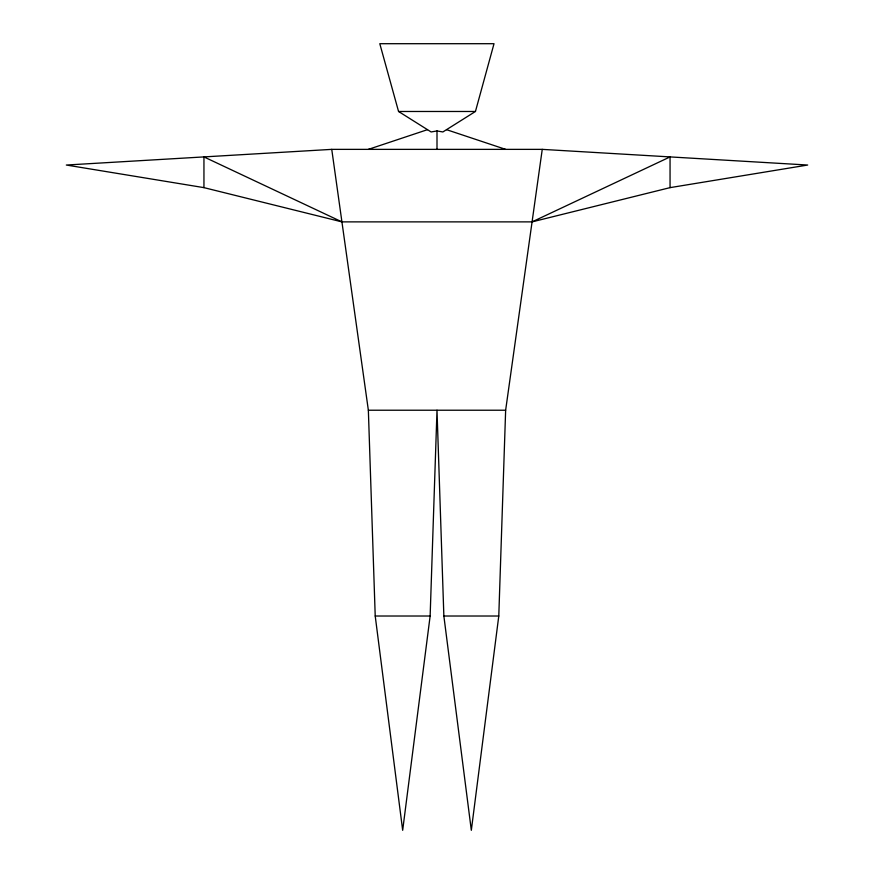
<?xml version="1.0" encoding="UTF-8"?>
<svg xmlns="http://www.w3.org/2000/svg" width="874" height="874" viewBox="0 0 874 874"><rect width="100%" height="100%" fill="white"/><g stroke="black" fill="none" stroke-linecap="round" stroke-linejoin="round"><path stroke-width="1.31" d="M331.749 149.367L368.358 410.223L375.219 616.017L402.674 830.3L430.139 616.017L437 410.223L443.861 616.017L471.326 830.3L498.781 616.017L505.642 410.223L542.251 149.367L807.685 165.033L670.052 187.637L532.08 221.876L341.92 221.876L203.948 187.637L66.315 165.033L331.749 149.367L542.251 149.367M475.445 111.479L494.018 43.7L379.797 43.7L398.555 111.479L431.122 131.952L437 130.947L442.878 131.952L475.445 111.479L398.555 111.479M532.08 221.876L670.052 156.916L670.052 187.637M368.358 149.367L427.484 129.669M368.358 410.223L505.642 410.223M375.219 616.017L430.139 616.017M443.861 616.017L498.781 616.017M446.516 129.669L505.642 149.367M341.92 221.876L203.948 156.916L203.948 187.637M437 130.947L437 149.367"/></g></svg>
